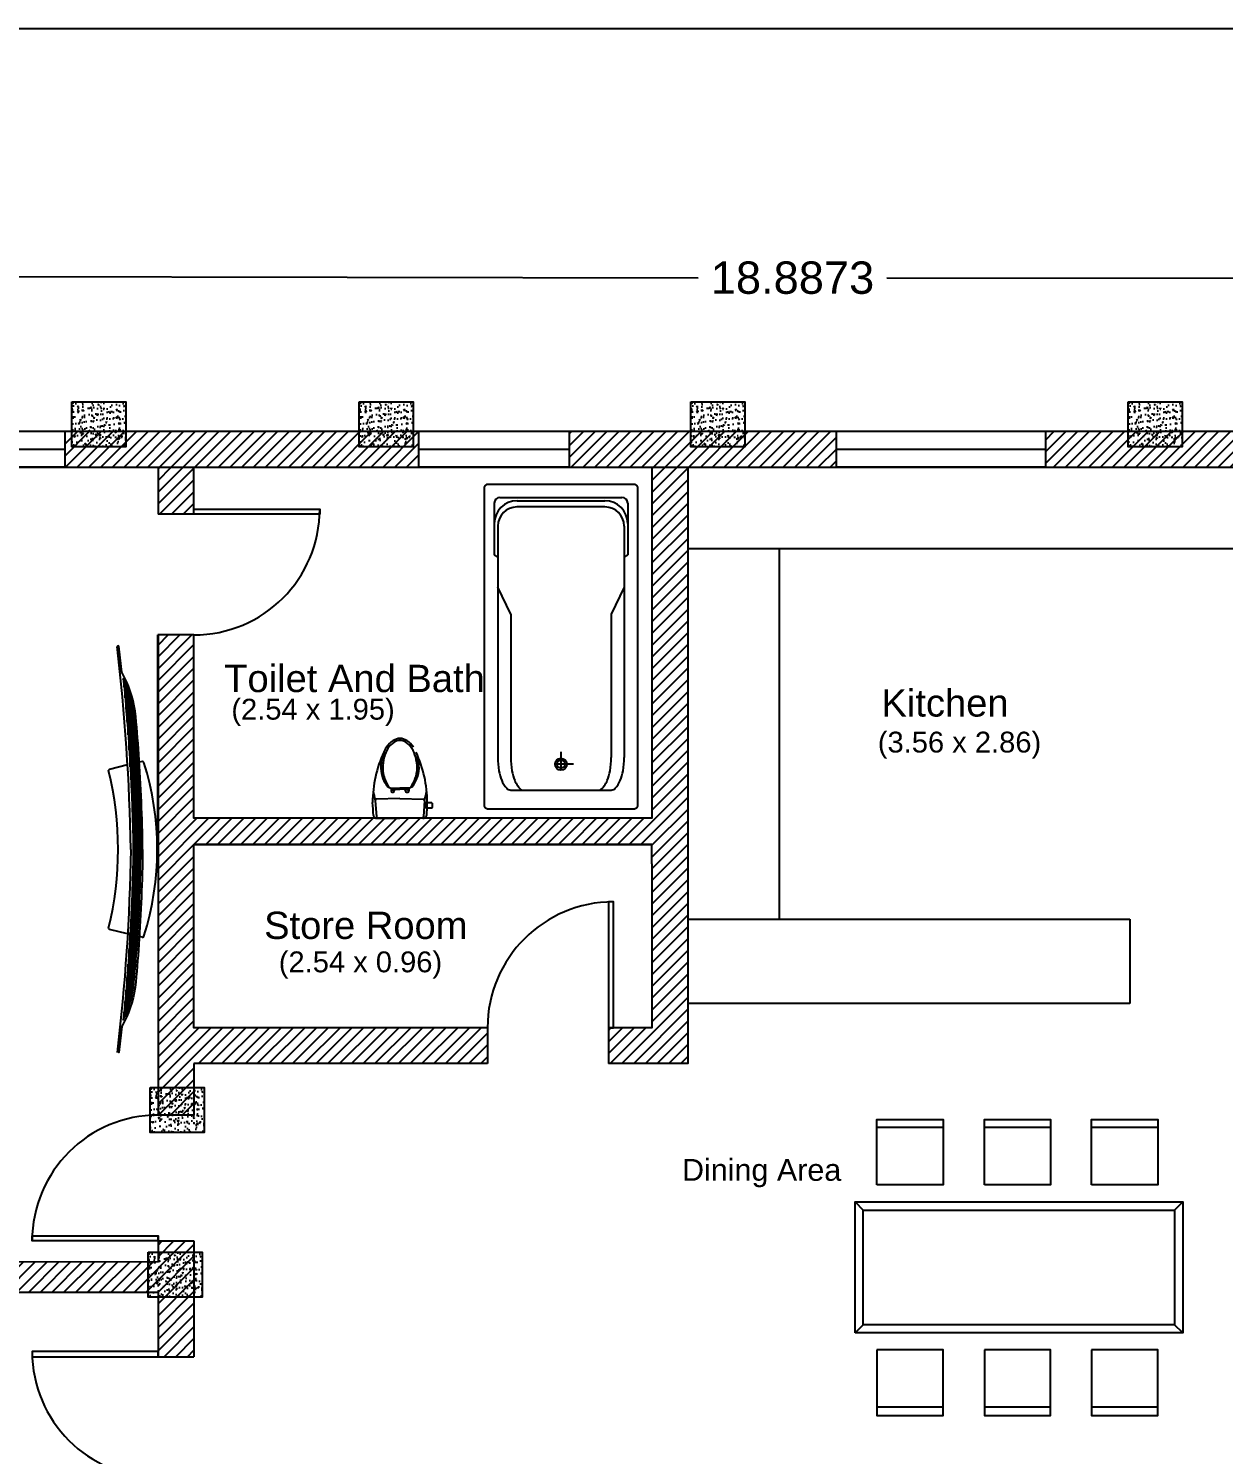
# Model space of a CAD drawing. Header units: inches. Extents: x 36.2 to 74.1, y 18.2 to 51.9.
# Drawn here: x 43.5 to 50.15, y 43.97 to 51.9 of the extents above; entities that cross this region are included whole.
import ezdxf

# ---------------------------------------------------------------- set-up
doc = ezdxf.new("R2010")
doc.units = ezdxf.units.IN
doc.header["$MEASUREMENT"] = 0
doc.linetypes.add('DASHDOT', pattern=[25.4, 12.7, -6.35, 0, -6.35])
doc.layers.add('Doors', color=12, linetype='Continuous')
doc.layers.add('Windows', color=170, linetype='Continuous')
doc.styles.get("Standard").update_dxf_attribs({"font": 'arial.ttf'})
doc.dimstyles.get("Standard").update_dxf_attribs({"dimtxt": 0.18, "dimasz": 0.18, "dimexe": 0.18, "dimexo": 0.0625, "dimgap": 0.09, "dimtad": 0, "dimtih": 1, "dimtoh": 1, "dimdec": 4, "dimzin": 0, "dimdsep": 46, "dimtxsty": 'Standard', "dimcen": 0.09, "dimadec": 0, "dimazin": 0, "dimtfac": 1, "dimtdec": 4, "dimtofl": 0, "dimtmove": 0, "dimatfit": 3, "dimfxl": 1, "dimtolj": 1, "dimtzin": 0, "dimarcsym": 0})
pattern_1 = [(45, (0, 0), (-0.03270368862987783, 0.03270368862987783), [])]

# ---------------------------------------------------------------- blocks, each defined once
blk = doc.blocks.new('3')
at = {"color": 0}
for p, q in [((-2183.297655795352, -2034.901494574491), (-2183.297655795352, -1396.901494574486)), ((-2153.297655795352, -1366.901494574485), (-1883.297655795341, -1366.901494574485)), ((-2033.297655795373, -1385.90149457449), (-823.297655795337, -1385.90149457449)), ((-1873.297655795352, -1385.90149457449), (-1883.297655795341, -1366.901494574485)), ((-1713.297655795326, -1385.90149457449), (-1573.297655795337, -1453.901494574474)), ((-2166.29765579533, -1944.901494574488), (-2166.29765579533, -1486.901494574489)), ((-2133.297655795341, -1485.901494574485), (-2133.297655795341, -1945.901494574493)), ((-1573.297655795337, -1453.901494574474), (-823.297655795337, -1453.901494574474)), ((-653.2976557953807, -1977.901494574475), (-653.2976557953807, -1453.901494574474)), ((-1573.297655795337, -1977.901494574475), (-1713.297655795326, -2045.901494574487)), ((-1573.297655795337, -1977.901494574475), (-823.297655795337, -1977.901494574475)), ((-2153.297655795352, -2064.901494574493), (-1883.297655795341, -2064.901494574493)), ((-2033.297655795373, -2045.901494574487), (-823.297655795337, -2045.901494574487)), ((-1883.297655795341, -2064.901494574493), (-1873.297655795352, -2045.901494574487))]:
    blk.add_line(p, q, dxfattribs=at)
at = {"color": 0, "linetype": 'DASHDOT'}
for p, q in [((-788.2976557953698, -1650.901494574477), (-788.2976557953698, -1780.901494574472)), ((-853.2976557953116, -1715.901494574475), (-723.2976557953152, -1715.901494574475))]:
    blk.add_line(p, q, dxfattribs=at)
at = {"color": 0}
blk.add_lwpolyline([(-2233.297655795337, -2115.90149457448, -0.414214), (-2253.297655795344, -2095.901494574498), (-2253.297655795344, -1335.901494574479, -0.414214), (-2233.297655795337, -1315.901494574498), (-573.297655795337, -1315.901494574498, -0.414214), (-553.2976557953552, -1335.901494574479), (-553.2976557953552, -2095.901494574498, -0.414214), (-573.297655795337, -2115.90149457448)], format="xyb", close=True, dxfattribs=at)
for radius in [31.294, 21.294]:
    blk.add_circle((-788.2976557953698, -1715.901494574475), radius, dxfattribs=at)
for centre, radius, start, end in [((-2153.297655795352, -1396.901494574486), 30, 90, 180), ((-2046.297655795352, -1486.901494574489), 120, 90, 180), ((-2033.297655795373, -1485.901494574485), 100, 90, 180), ((-823.297655795337, -1809.975494574481), 424.074, 80.59238799998853, 90), ((-793.9846557953351, -1633.055494574485), 244.743, 68.19859099996754, 80.59238799998853), ((-749.6246557953527, -1522.154494574501), 125.298, 46.00009900002132, 68.19859099996754), ((-823.297655795337, -1877.975494574493), 424.074, 80.59238799998853, 90), ((-793.9846557953351, -1701.055494574497), 244.743, 68.19859099996754, 80.59238799998853), ((-749.6246557953527, -1590.154494574484), 125.298, 53.42121099996623, 68.19859099996754), ((-695.8526557953737, -1529.597494574496), 45.184, 19.64474500002748, 62.45292900002738), ((-683.712655795327, -1453.901494574474), 30.415, 0, 46.00009900002132), ((-695.8526557953737, -1902.205494574481), 45.184, 297.5470709999726, 340.3552549999725), ((-2046.297655795352, -1944.901494574488), 120, 180, 270), ((-2033.297655795373, -1945.901494574493), 100, 180, 270), ((-823.297655795337, -1553.827494574485), 424.074, 270, 279.4076120000115), ((-793.9846557953351, -1730.746494574483), 244.743, 279.4076120000115, 291.8014090000325), ((-749.6246557953527, -1841.647494574495), 125.298, 291.8014090000325, 306.5787890000337), ((-749.6246557953527, -1909.647494574479), 125.298, 291.8014090000325, 313.9999009999787), ((-683.712655795327, -1977.901494574475), 30.415, 313.9999009999787, 0), ((-2153.297655795352, -2034.901494574491), 30, 180, 270), ((-823.297655795337, -1621.827494574497), 424.074, 270, 279.4076120000115), ((-793.9846557953351, -1798.746494574495), 244.743, 279.4076120000115, 291.8014090000325)]:
    blk.add_arc(centre, radius, start, end, dxfattribs=at)
blk = doc.blocks.new('6 Person Rec 01')
for p, q in [((-349.9999864688089, 1949.999967815049), (-399.9999864687798, 1999.999967815049)), ((399.9999864687816, 1999.999967815049), (349.9999864687816, 1949.999967815049)), ((-853.5210532834808, 1463.147295058399), (-853.5210532834808, 1867.837295058402)), ((853.1370532834517, 1463.147295058399), (853.1370532834517, 1867.837295058402)), ((-853.5210532834808, 806.423476366981), (-853.5210532834808, 1211.113476366983)), ((853.1370532834517, 806.423476366981), (853.1370532834517, 1211.113476366983)), ((-853.5210532834808, 151.6996576755337), (-853.5210532834808, 556.389657675536)), ((853.1370532834517, 151.6996576755337), (853.1370532834517, 556.389657675536)), ((-399.9999864688089, 0), (-349.9999864688089, 50)), ((399.9999864687816, 0), (349.9999864687816, 50))]:
    blk.add_line(p, q)
for points in [[(-399.9999864687798, 1999.999967815049), (399.9999864687816, 1999.999967815049), (399.9999864687816, 0), (-399.9999864687798, 0)], [(-349.9999864688089, 1949.999967815049), (349.9999864687816, 1949.999967815049), (349.9999864687816, 50), (-349.9999864688089, 50)], [(-503.2710532834517, 1867.837295058402), (-903.5210532834808, 1867.837295058402), (-903.5210532834808, 1463.147295058399), (-503.2710532834517, 1463.147295058399)], [(502.8870532834226, 1867.837295058402), (903.1370532834517, 1867.837295058402), (903.1370532834517, 1463.147295058399), (502.8870532834226, 1463.147295058399)], [(-503.2710532834517, 1211.113476366983), (-903.5210532834808, 1211.113476366983), (-903.5210532834808, 806.423476366981), (-503.2710532834517, 806.423476366981)], [(502.8870532834226, 1211.113476366983), (903.1370532834517, 1211.113476366983), (903.1370532834517, 806.423476366981), (502.8870532834226, 806.423476366981)], [(-503.2710532834517, 556.389657675536), (-903.5210532834808, 556.389657675536), (-903.5210532834808, 151.6996576755337), (-503.2710532834517, 151.6996576755337)], [(502.8870532834226, 556.389657675536), (903.1370532834517, 556.389657675536), (903.1370532834517, 151.6996576755337), (502.8870532834226, 151.6996576755337)]]:
    blk.add_lwpolyline(points, close=True)
blk = doc.blocks.new('*D13')
at = {"color": 0, "lineweight": -2, "transparency": 16777216}
for p, q in [((38.30384283849105, 49.756819219663), (38.30546420015773, 50.7107739845716)), ((57.19113671469625, 49.72471797607718), (57.19275807636293, 50.67867274098577)), ((38.48515800881435, 50.53046831319524), (47.22372335151167, 50.51561606297373)), ((57.01245240498658, 50.49897893232914), (48.27388706228929, 50.51383118255065))]:
    blk.add_line(p, q, dxfattribs=at)
at = {"color": 0, "transparency": 16777216}
for points in [[(38.48520899737433, 50.56046826986466), (38.48510702025438, 50.50046835652583), (38.30515826879787, 50.5307742445551)], [(57.01250339354655, 50.52897888899856), (57.0124014164266, 50.46897897565973), (57.19245214500307, 50.49867300096928)]]:
    blk.add_solid(points, dxfattribs=at)
at = {"layer": 'Defpoints', "color": 0, "transparency": 16777216}
for p in [(57.19245214500307, 50.49867300096928), (38.30373661232443, 49.69431930993505), (57.19103048852963, 49.66221806634923)]:
    blk.add_point(p, dxfattribs=at)
at = {"color": 0, "transparency": 16777216, "insert": (47.74880520690047, 50.51472362276219), "char_height": 0.18, "attachment_point": 5}
blk.add_mtext('\\A1;18.8873', dxfattribs=at)

msp = doc.modelspace()

# ---------------------------------------------------------------- hatches: boundary and pattern name
at = {"transparency": 33554687}
h = msp.add_hatch(dxfattribs=at)
h.set_pattern_fill('AR-CONC', color=0, scale=0.01)
h.set_pattern_definition([(49.99999999999999, (5.764456401245411, -0.08638885836200672), (0.07172601826007535, -0.006275213498259511), [0.0075, -0.0825]), (355, (5.764456401245411, -0.08638885836200672), (-0.0138751333613, 0.07521921337000119), [0.006, -0.066]), (100.45144446, (5.770433569345414, -0.08691179276200955), (0.0578508846727112, 0.06894399909686294), [0.006374019199999991, -0.07011421119999986]), (46.18420000000001, (5.764456401245411, -0.06638885836200359), (0.1067241330671572, -0.01655192807930765), [0.01125, -0.12375]), (96.63563549, (5.773350075745412, -0.06776818906200788), (0.09346619456742283, 0.09741186007745505), [0.0095610342, -0.105171376]), (351.1841639899999, (5.764456401245411, -0.06638885836200359), (0.09346619450547732, 0.09741186002699902), [0.009000000000000001, -0.0990000001]), (21, (5.774456401245409, -0.07138885836200615), (0.05969070521184617, -0.04026188906653388), [0.0075, -0.0825]), (326.0000000000001, (5.774456401245409, -0.07138885836200615), (0.02433153319215817, 0.0725150045046853), [0.006, -0.066]), (71.45144474, (5.779430626645414, -0.07474401576200762), (0.08402223767299712, 0.03225311528063538), [0.006374019000000001, -0.0701142112]), (37.50000000000001, (5.764456401245411, -0.08638885836200672), (0.001215985531729067, 0.03328938538313115), [0, -0.0652, 0, -0.067, 0, -0.06625]), (7.499999999999999, (5.764456401245411, -0.08638885836200672), (0.02630695374421486, 0.03944117118823603), [0, -0.0382, 0, -0.0637, 0, -0.02525]), (327.5, (5.74215640124541, -0.08638885836200672), (0.0533822436172409, -0.002255487173437976), [0, -0.025, 0, -0.078, 0, -0.1035]), (317.5, (5.732156401245412, -0.08638885836200672), (0.05831861693423862, 0.01001049823323177), [0, -0.0325, 0, -0.0518, 0, -0.0735])])
h.paths.add_polyline_path([(43.74154345260395, 49.82582920798722), (43.74154345260395, 49.57582920798722), (44.04154345260395, 49.57582920798722), (44.04154345260395, 49.82582920798722)])
h = msp.add_hatch(dxfattribs=at)
h.set_pattern_fill('AR-CONC', color=0, scale=0.01)
h.set_pattern_definition([(49.99999999999999, (7.36317047454024, -0.08638885836200672), (0.07172601826007535, -0.006275213498259511), [0.0075, -0.0825]), (355, (7.36317047454024, -0.08638885836200672), (-0.0138751333613, 0.07521921337000119), [0.006, -0.066]), (100.45144446, (7.369147642640243, -0.08691179276200955), (0.0578508846727112, 0.06894399909686294), [0.00637401919999999, -0.07011421119999983]), (46.18420000000001, (7.36317047454024, -0.06638885836200359), (0.1067241330671572, -0.01655192807930765), [0.01125, -0.12375]), (96.63563549, (7.372064149040241, -0.06776818906200788), (0.09346619456742283, 0.09741186007745505), [0.0095610342, -0.105171376]), (351.1841639899999, (7.36317047454024, -0.06638885836200359), (0.09346619450547732, 0.09741186002699902), [0.009000000000000001, -0.0990000001]), (21, (7.373170474540238, -0.07138885836200615), (0.05969070521184617, -0.04026188906653388), [0.0075, -0.0825]), (326.0000000000001, (7.373170474540238, -0.07138885836200615), (0.02433153319215817, 0.0725150045046853), [0.006, -0.066]), (71.45144474, (7.378144699940243, -0.07474401576200762), (0.08402223767299712, 0.03225311528063538), [0.006374019000000001, -0.0701142112]), (37.50000000000001, (7.36317047454024, -0.08638885836200672), (0.001215985531729067, 0.03328938538313115), [0, -0.0652, 0, -0.067, 0, -0.06625]), (7.499999999999999, (7.36317047454024, -0.08638885836200672), (0.02630695374421486, 0.03944117118823603), [0, -0.0382, 0, -0.0637, 0, -0.02525]), (327.5, (7.340870474540239, -0.08638885836200672), (0.0533822436172409, -0.002255487173437976), [0, -0.025, 0, -0.078, 0, -0.1035]), (317.5, (7.330870474540241, -0.08638885836200672), (0.05831861693423862, 0.01001049823323177), [0, -0.0325, 0, -0.0518, 0, -0.0735])])
h.paths.add_polyline_path([(45.34025752589878, 49.82582920798722), (45.34025752589878, 49.57582920798722), (45.64025752589878, 49.57582920798722), (45.64025752589878, 49.82582920798722)])
h = msp.add_hatch(dxfattribs=at)
h.set_pattern_fill('AR-CONC', color=0, scale=0.01)
h.set_pattern_definition([(49.99999999999999, (9.206899401660777, -0.08638885836200672), (0.07172601826007535, -0.006275213498259511), [0.0075, -0.0825]), (355, (9.206899401660777, -0.08638885836200672), (-0.0138751333613, 0.07521921337000119), [0.006, -0.066]), (100.45144446, (9.21287656976078, -0.08691179276200955), (0.0578508846727112, 0.06894399909686294), [0.00637401919999999, -0.07011421119999983]), (46.18420000000001, (9.206899401660777, -0.06638885836200359), (0.1067241330671572, -0.01655192807930765), [0.01125, -0.12375]), (96.63563549, (9.215793076160779, -0.06776818906200788), (0.09346619456742283, 0.09741186007745505), [0.0095610342, -0.105171376]), (351.1841639899999, (9.206899401660777, -0.06638885836200359), (0.09346619450547732, 0.09741186002699902), [0.009000000000000001, -0.0990000001]), (21, (9.216899401660775, -0.07138885836200615), (0.05969070521184617, -0.04026188906653388), [0.0075, -0.0825]), (326.0000000000001, (9.216899401660775, -0.07138885836200615), (0.02433153319215817, 0.0725150045046853), [0.006, -0.066]), (71.45144474, (9.22187362706078, -0.07474401576200762), (0.08402223767299712, 0.03225311528063538), [0.006374019000000001, -0.0701142112]), (37.50000000000001, (9.206899401660777, -0.08638885836200672), (0.001215985531729067, 0.03328938538313115), [0, -0.0652, 0, -0.067, 0, -0.06625]), (7.499999999999999, (9.206899401660777, -0.08638885836200672), (0.02630695374421486, 0.03944117118823603), [0, -0.0382, 0, -0.0637, 0, -0.02525]), (327.5, (9.184599401660776, -0.08638885836200672), (0.0533822436172409, -0.002255487173437976), [0, -0.025, 0, -0.078, 0, -0.1035]), (317.5, (9.174599401660778, -0.08638885836200672), (0.05831861693423862, 0.01001049823323177), [0, -0.0325, 0, -0.0518, 0, -0.0735])])
h.paths.add_polyline_path([(47.18398645301932, 49.82582920798722), (47.18398645301932, 49.57582920798722), (47.48398645301931, 49.57582920798722), (47.48398645301931, 49.82582920798722)])
h = msp.add_hatch(dxfattribs=at)
h.set_pattern_fill('AR-CONC', color=0, scale=0.01)
h.set_pattern_definition([(49.99999999999999, (11.63850748568177, -0.08638885836200672), (0.07172601826007535, -0.006275213498259511), [0.0075, -0.0825]), (355, (11.63850748568177, -0.08638885836200672), (-0.0138751333613, 0.07521921337000119), [0.006, -0.066]), (100.45144446, (11.64448465378177, -0.08691179276200955), (0.0578508846727112, 0.06894399909686294), [0.006374019199999989, -0.07011421119999982]), (46.18420000000001, (11.63850748568177, -0.06638885836200359), (0.1067241330671572, -0.01655192807930765), [0.01125, -0.12375]), (96.63563549, (11.64740116018177, -0.06776818906200788), (0.09346619456742283, 0.09741186007745505), [0.0095610342, -0.105171376]), (351.1841639899999, (11.63850748568177, -0.06638885836200359), (0.09346619450547732, 0.09741186002699902), [0.009000000000000001, -0.0990000001]), (21, (11.64850748568177, -0.07138885836200615), (0.05969070521184617, -0.04026188906653388), [0.0075, -0.0825]), (326.0000000000001, (11.64850748568177, -0.07138885836200615), (0.02433153319215817, 0.0725150045046853), [0.006, -0.066]), (71.45144474, (11.65348171108177, -0.07474401576200762), (0.08402223767299712, 0.03225311528063538), [0.006374019000000001, -0.0701142112]), (37.50000000000001, (11.63850748568177, -0.08638885836200672), (0.001215985531729067, 0.03328938538313115), [0, -0.0652, 0, -0.067, 0, -0.06625]), (7.499999999999999, (11.63850748568177, -0.08638885836200672), (0.02630695374421486, 0.03944117118823603), [0, -0.0382, 0, -0.0637, 0, -0.02525]), (327.5, (11.61620748568177, -0.08638885836200672), (0.0533822436172409, -0.002255487173437976), [0, -0.025, 0, -0.078, 0, -0.1035]), (317.5, (11.60620748568177, -0.08638885836200672), (0.05831861693423862, 0.01001049823323177), [0, -0.0325, 0, -0.0518, 0, -0.0735])])
h.paths.add_polyline_path([(49.61559453704031, 49.82582920798722), (49.61559453704031, 49.57582920798722), (49.91559453704031, 49.57582920798722), (49.91559453704031, 49.82582920798722)])
at = {"true_color": 0xafd9aa}
h = msp.add_hatch(dxfattribs=at)
h.set_pattern_fill('ANSI31', color=9, scale=0.37)
h.set_pattern_definition(pattern_1)
h.paths.add_polyline_path([(57.19103048852962, 49.66221806634923), (52.85098827497073, 49.66221806634923), (52.85098827497073, 49.46221806634918), (53.65829816990311, 49.46221806634918), (56.94575392950026, 49.46221806634918), (56.94575392950026, 44.22258631780738), (56.94575392950026, 43.62944386930354), (57.19103048852962, 43.62944386930354)], flags=17)
h.paths.add_polyline_path([(57.19103048852962, 38.08933364180939), (56.94575392950026, 38.08933364180939), (56.94575392950026, 37.79666967225791), (40.78812192753537, 37.79666967225791), (40.78812192753537, 41.31888763523403), (42.50459563246363, 41.31888763523403), (42.50459563246363, 41.51581615379206), (40.78812192753537, 41.51581615379206), (40.78812192753537, 42.89082965322888), (40.78812192780253, 43.64456270647098), (40.78812192753537, 43.87412290951333), (40.58812192753533, 43.87412290951333), (40.58812192753533, 42.68069730867904), (40.58812192753533, 37.79666967225791), (38.47708705135858, 37.79666967225791), (38.47708705135858, 49.46221806634918), (40.58812192753533, 49.46221806634918), (42.51207808031874, 49.46221806634918), (42.51207808031874, 49.66221806634923), (38.27708705135854, 49.66221806634923), (38.27708705135854, 37.5676050139827), (40.78812192753537, 37.5676050139827), (57.19103048852962, 37.5676050139827)])
h.paths.add_polyline_path([(44.42106933739194, 45.15959830586386), (44.2210693373919, 45.15959830586386), (44.2210693373919, 45.04269204946075), (40.78812192753537, 45.04382891205483), (40.78812192753537, 45.19080102632273), (40.58812192753533, 45.19080102632273), (40.58812192753533, 44.57412290951333), (40.78812192753537, 44.57412290951333), (40.78812192753537, 44.87361965644942), (44.2210693373919, 44.87361965644942), (44.2210693373919, 44.51644282745696), (44.42106933739195, 44.51644282745696)], flags=17)
h.paths.add_polyline_path([(40.78812192753537, 49.26221806634913), (40.78812192753537, 49.46221806634918), (40.58812192753533, 49.46221806634918), (40.58812192753533, 45.89080102632273), (40.78812192753537, 45.89080102632273)], flags=17)
h.paths.add_polyline_path([(46.05316468265652, 46.34532779184434), (44.42106933739194, 46.34532779184434), (44.42010352305249, 47.36394348921141), (46.9671654640855, 47.36394348921141), (46.9671654640855, 47.25644326718401), (46.9671654640855, 46.34532779184434), (46.72488356487848, 46.34532779184434), (46.72488356487848, 46.14628781380969), (47.16716546408554, 46.14628781380969), (47.16716546408554, 47.45644326718406), (47.16716546408554, 49.46221806634918), (46.9671654640855, 49.46221806634918), (46.9671654640855, 47.51029637473192), (44.42010352305249, 47.51029637473192), (44.42010352305249, 48.52928637348391), (44.2210693373919, 48.52928637348391), (44.2210693373919, 46.14628781380969), (44.2210693373919, 45.85959830587547), (44.42042712027075, 45.85959829023947), (44.42010352305249, 46.14628781380969), (46.05316468265652, 46.14628781380969)], flags=17)
h.paths.add_polyline_path([(52.03947005248098, 49.66221806634923), (49.15495135300178, 49.66221806634923), (49.15495135300178, 49.46221806634918), (50.73065480057994, 49.46221806634918), (50.73065480057994, 46.60077327740549), (50.67109466947635, 46.60077327740549), (50.67109466947635, 46.75087930088119), (50.93632792979406, 46.75087930088119), (50.93632792979406, 49.46221806634918), (52.03947005248098, 49.46221806634918)], flags=17)
h.paths.add_polyline_path([(47.99324783542183, 49.66221806634923), (46.50710326885083, 49.66221806634923), (46.50710326885083, 49.46221806634918), (47.5319039625748, 49.46221806634918), (47.99324783542183, 49.46221806634918)], flags=17)
h.paths.add_polyline_path([(45.67164455264007, 49.66221806634923), (44.78484202154175, 49.66221806634923), (43.70270385513702, 49.66221806634923), (43.70270385513702, 49.46221806634918), (44.7858078358812, 49.46221806634918), (45.67164455264007, 49.46221806634918)], flags=17)
h.paths.add_polyline_path([(53.65829816990311, 48.20815147173803), (53.4582981699031, 48.20815147173803), (53.45829816990314, 46.75087930088119), (51.71894513315991, 46.75087930088119), (51.71894513315991, 46.60077327740549), (53.45829816990314, 46.60077327740549), (53.45829816990315, 46.21807010964807), (53.65829816990311, 46.21807010964807)], flags=17)
h.paths.add_polyline_path([(53.65829816990311, 44.27062006720342), (53.65829816990311, 44.62758053439387), (53.45829816990319, 44.62758053439387), (53.45829816990322, 43.74171787508095), (53.65829816990311, 43.74171787508095)], flags=16)
h.paths.add_polyline_path([(53.6582981699031, 42.39828011063702), (53.45829816990324, 42.39828011063702), (53.45829816990324, 42.36999899285898), (53.45829816990329, 41.51581615379195), (49.91368457504029, 41.51581615379195), (49.91368457504029, 43.28164258412477), (49.91368457504029, 43.48164258412481), (47.90064938063469, 43.48164258412481), (47.90064938063469, 43.28164258412477), (49.71368457504025, 43.28164258412477), (49.71368457504025, 43.113369785382), (49.72917110749929, 43.113369785382), (49.72917110749929, 41.66796009052664), (49.71368457504025, 41.66796009052664), (49.71368457504025, 41.51581615379195), (49.17272550235704, 41.51581615379195), (49.17272550235704, 41.31888763523403), (53.65829816990311, 41.31888763523403)], flags=17)
h.paths.add_polyline_path([(48.28471528214369, 41.51581615379195), (47.02533339938475, 41.51581615379195), (47.02533339938475, 41.97541082830685), (47.02533339938475, 43.28164258412477), (47.22893049841272, 43.28164258412477), (47.22893049841272, 43.48164258412481), (46.31946937748087, 43.48164258412481), (46.31946937748087, 43.28164258412488), (46.784944991418, 43.28164258412488), (46.78494499141755, 41.51581615379206), (46.49528448764977, 41.51581615379206), (46.41541967112046, 41.51581615379206), (46.41541967112046, 41.31888763523403), (48.28471528214369, 41.31888763523403)], flags=17)
edge = h.paths.add_edge_path(flags=17)
edge.add_line((45.77705140774715, 41.51581615379206), (44.42106933739171, 41.51581615379206))
edge.add_line((44.42106933739171, 41.51581615379206), (44.42106933739196, 42.48648409710674))
edge.add_arc((44.43430809197882, 42.49665964867577), 0.01669749899670576, 189.8162380724889, 217.5465457849736, ccw=False)
edge.add_line((44.41785505070904, 42.49381291269924), (44.41785505070904, 42.62703212785364))
edge.add_line((44.41785505070904, 42.62703212785364), (44.41785505070904, 42.75770457570115))
edge.add_line((44.41785505070904, 42.75770457570115), (44.42106933739203, 42.75790530237202))
edge.add_line((44.42106933739203, 42.75790530237202), (44.42106933739217, 43.28164258412488))
edge.add_line((44.42106933739217, 43.28164258412488), (45.6477504952589, 43.28164258412488))
edge.add_line((45.6477504952589, 43.28164258412488), (45.6477504952589, 43.48164258412481))
edge.add_line((45.6477504952589, 43.48164258412481), (44.42106933739194, 43.48164258412481))
edge.add_line((44.42106933739194, 43.48164258412481), (44.42106933739195, 43.84472394523499))
edge.add_line((44.42106933739195, 43.84472394523499), (44.2210693373919, 43.84472394523499))
edge.add_line((44.2210693373919, 43.84472394523499), (44.2210693373919, 43.77399299500331))
edge.add_line((44.2210693373919, 43.77399299500331), (44.22106933739167, 41.51581615379206))
edge.add_line((44.22106933739167, 41.51581615379206), (43.624360987592, 41.51581615379206))
edge.add_line((43.624360987592, 41.51581615379206), (43.624360987592, 41.31888763523403))
edge.add_line((43.624360987592, 41.31888763523403), (45.77705140774715, 41.31888763523403))
edge.add_line((45.77705140774715, 41.31888763523403), (45.77705140774715, 41.51581615379206))
h = msp.add_hatch(dxfattribs=at)
h.set_pattern_fill('ANSI31', color=9, scale=0.37)
h.set_pattern_definition(pattern_1)
h.paths.add_polyline_path([(44.42010352305249, 49.22928637348392), (44.42010352305249, 49.46221806634918), (44.2210693373919, 49.46221806634918), (44.2210693373919, 49.20100525570588), (44.42010352305249, 49.20100525570588)])
h = msp.add_hatch()
h.set_pattern_fill('GRATE', color=256, scale=0.007263447901280233, angle=-90.00000000000001)
h.set_pattern_definition([(270, (43.10424187688953, 58.46259217795628), (0.005765361771641183, -1.059079775935033e-18), []), (360, (43.10424187688953, 58.46259217795628), (5.648425471653513e-18, 0.02306144708656474), [])])
edge = h.paths.add_edge_path()
edge.add_arc((33.41068061949471, 47.48591299200446), 10.67392019054975, -5.8949309602617745, -0.7988256644226226, ccw=False)
edge.add_arc((43.46029994400265, 46.66420403721132), 0.6307447374420124, -25.80315954805747, -8.640902738745924)
edge.add_arc((37.56634742112304, 47.25624038762862), 6.55362456619854, -6.015470829849014, -3.919318011194914)
edge.add_arc((35.00717336181575, 47.43157426073437), 9.118797822119003, -3.919318011194177, -0.5936135586690736)
edge.add_arc((35.00717336181492, 47.24262682924808), 9.11879782211983, 0.5936135586695444, 3.919318011194037)
edge.add_arc((37.56634742112299, 47.41796070235385), 6.553624566198587, 3.919318011194877, 6.015470829845031)
edge.add_arc((43.46029994400234, 48.0099970527711), 0.6307447374423053, 8.6409027387053, 25.828831424895)
edge.add_arc((33.28387510645426, 47.17977494437456), 10.80083404301477, 0.8346032975563844, 5.8721753336404845, ccw=False)
at = {"transparency": 33554687}
h = msp.add_hatch(dxfattribs=at)
h.set_pattern_fill('AR-CONC', color=0, scale=0.01)
h.set_pattern_definition([(49.99999999999999, (6.19969689993188, -3.899541991164654), (0.07172601826007535, -0.006275213498259511), [0.0075, -0.0825]), (355, (6.19969689993188, -3.899541991164654), (-0.0138751333613, 0.07521921337000119), [0.006, -0.066]), (100.45144446, (6.205674068031882, -3.900064925564656), (0.0578508846727112, 0.06894399909686294), [0.00637401919999999, -0.07011421119999983]), (46.18420000000001, (6.19969689993188, -3.87954199116465), (0.1067241330671572, -0.01655192807930765), [0.01125, -0.12375]), (96.63563549, (6.208590574431881, -3.880921321864655), (0.09346619456742283, 0.09741186007745505), [0.0095610342, -0.105171376]), (351.1841639899999, (6.19969689993188, -3.87954199116465), (0.09346619450547732, 0.09741186002699902), [0.009000000000000001, -0.0990000001]), (21, (6.209696899931878, -3.884541991164653), (0.05969070521184617, -0.04026188906653388), [0.0075, -0.0825]), (326.0000000000001, (6.209696899931878, -3.884541991164653), (0.02433153319215817, 0.0725150045046853), [0.006, -0.066]), (71.45144474, (6.214671125331883, -3.887897148564655), (0.08402223767299712, 0.03225311528063538), [0.006374019000000001, -0.0701142112]), (37.50000000000001, (6.19969689993188, -3.899541991164654), (0.001215985531729067, 0.03328938538313115), [0, -0.0652, 0, -0.067, 0, -0.06625]), (7.499999999999999, (6.19969689993188, -3.899541991164654), (0.02630695374421486, 0.03944117118823603), [0, -0.0382, 0, -0.0637, 0, -0.02525]), (327.5, (6.177396899931878, -3.899541991164654), (0.0533822436172409, -0.002255487173437976), [0, -0.025, 0, -0.078, 0, -0.1035]), (317.5, (6.16739689993188, -3.899541991164654), (0.05831861693423862, 0.01001049823323177), [0, -0.0325, 0, -0.0518, 0, -0.0735])])
h.paths.add_polyline_path([(44.17678395129042, 46.01267607518457), (44.17678395129042, 45.76267607518457), (44.47678395129041, 45.76267607518457), (44.47678395129041, 46.01267607518457)])
h = msp.add_hatch(dxfattribs=at)
h.set_pattern_fill('AR-CONC', color=0, scale=0.01)
h.set_pattern_definition([(49.99999999999999, (6.189337489095053, -4.815564275904137), (0.07172601826007535, -0.006275213498259511), [0.0075, -0.0825]), (355, (6.189337489095053, -4.815564275904137), (-0.0138751333613, 0.07521921337000119), [0.006, -0.066]), (100.45144446, (6.195314657195055, -4.81608721030414), (0.0578508846727112, 0.06894399909686294), [0.00637401919999999, -0.07011421119999983]), (46.18420000000001, (6.189337489095053, -4.795564275904134), (0.1067241330671572, -0.01655192807930765), [0.01125, -0.12375]), (96.63563549, (6.198231163595054, -4.796943606604138), (0.09346619456742283, 0.09741186007745505), [0.0095610342, -0.105171376]), (351.1841639899999, (6.189337489095053, -4.795564275904134), (0.09346619450547732, 0.09741186002699902), [0.009000000000000001, -0.0990000001]), (21, (6.199337489095051, -4.800564275904136), (0.05969070521184617, -0.04026188906653388), [0.0075, -0.0825]), (326.0000000000001, (6.199337489095051, -4.800564275904136), (0.02433153319215817, 0.0725150045046853), [0.006, -0.066]), (71.45144474, (6.204311714495056, -4.803919433304138), (0.08402223767299712, 0.03225311528063538), [0.006374019000000001, -0.0701142112]), (37.50000000000001, (6.189337489095053, -4.815564275904137), (0.001215985531729067, 0.03328938538313115), [0, -0.0652, 0, -0.067, 0, -0.06625]), (7.499999999999999, (6.189337489095053, -4.815564275904137), (0.02630695374421486, 0.03944117118823603), [0, -0.0382, 0, -0.0637, 0, -0.02525]), (327.5, (6.167037489095051, -4.815564275904137), (0.0533822436172409, -0.002255487173437976), [0, -0.025, 0, -0.078, 0, -0.1035]), (317.5, (6.157037489095053, -4.815564275904137), (0.05831861693423862, 0.01001049823323177), [0, -0.0325, 0, -0.0518, 0, -0.0735])])
h.paths.add_polyline_path([(44.16642454045359, 45.09665379044509), (44.16642454045359, 44.84665379044509), (44.46642454045359, 44.84665379044509), (44.46642454045359, 45.09665379044509)])

# ---------------------------------------------------------------- linework, layer by layer
for p, q in [((47.16716546408554, 49.46221806634918), (47.16716546408554, 49.26221806634913)), ((44.42010352305249, 49.20100525570588), (44.2210693373919, 49.20100525570588)), ((47.16716546408554, 49.00910340500292), (50.32780627765799, 49.00910340500292)), ((47.67489203442791, 49.00910340500292), (47.67489203442791, 46.94976670384779)), ((44.42010352305249, 48.52928637348391), (44.22010352305244, 48.52928637348391)), ((44.13209539114682, 47.82541816978525), (44.11755820306621, 47.82194088091644)), ((44.05197398979399, 47.80625316651684), (43.95055085274954, 47.78199279762502)), ((46.9671654640855, 47.25644326718401), (46.9671654640855, 47.36394348921141)), ((47.16716546408554, 46.94976670384779), (49.62492730189581, 46.94976670384779)), ((49.62492730189581, 46.94976670384779), (49.62492730189581, 46.47958424029525)), ((44.05214388245782, 46.86790728521663), (43.95055085274954, 46.89220829235745)), ((44.13209539114682, 46.84878292019722), (44.11755820306621, 46.85226020906603)), ((49.62492730189581, 46.47958424029525), (47.16716546408531, 46.47958424029525)), ((46.05316468265652, 46.34532779184434), (46.05316468265652, 46.14628781380969)), ((46.72488356487848, 46.34532779184434), (46.72488356487848, 46.14628781380969)), ((44.2210693373919, 46.14628781380969), (44.2210693373919, 45.85959829023947)), ((44.42010352305249, 46.14628781380969), (44.42042712027075, 45.85959829023947)), ((44.42042712027075, 45.85959829023947), (44.22121723650832, 45.85959830586386)), ((44.2210693373919, 45.1878794236419), (44.2210693373919, 45.04269204946075)), ((44.22121723650832, 45.15959830586386), (44.42106933739194, 45.15959830586386)), ((44.42106933739194, 45.15959830586387), (44.42106933739195, 44.51644282745696)), ((44.2210693373919, 45.04269204946075), (40.78812192753537, 45.04382891205483)), ((44.2210693373919, 44.87361965644942), (44.2210693373919, 44.51644282745696)), ((44.2210693373919, 44.51644282745696), (44.42106933739194, 44.51644282745696))]:
    msp.add_line(p, q)
at = {"color": 7, "true_color": 0xffffff}
for p, q in [((45.50001876666479, 47.68343351513663), (45.50615447055132, 47.68343351513663)), ((45.51739453702915, 47.67722788286406), (45.51739453702915, 47.65985211250087)), ((45.51739453702915, 47.67722788286406), (45.56610875036768, 47.67722788286406)), ((45.52360016930172, 47.67722788286406), (45.52360016930172, 47.67102225059149)), ((45.52670298543686, 47.66791943445521), (45.53725256030022, 47.66791943445521)), ((45.53477030739235, 47.65985211250087), (45.53477030739235, 47.66791943445521)), ((45.54035537643766, 47.67102225059149), (45.54035537643766, 47.67722788286406)), ((45.54035537643766, 47.67164281381875), (45.56610875036768, 47.67164281381875)), ((45.61482296370735, 47.67722788286406), (45.56610875036768, 47.67722788286406)), ((45.59186212429884, 47.67164281381875), (45.56610875036768, 47.67164281381875)), ((45.59186212429884, 47.67102225059149), (45.59186212429884, 47.67722788286406)), ((45.60551451529849, 47.66791943445521), (45.59496494043628, 47.66791943445521)), ((45.59744719334415, 47.65985211250087), (45.59744719334415, 47.66791943445521)), ((45.60861733143478, 47.67722788286406), (45.60861733143478, 47.67102225059149)), ((45.61482296370735, 47.67722788286406), (45.61482296370735, 47.65985211250087)), ((45.63219873407055, 47.68343351513663), (45.62606303018403, 47.68343351513663)), ((45.42927455875866, 47.6089659278658), (45.43497347322486, 47.51770777668443)), ((45.56610875036768, 47.6196484353835), (45.43478776142769, 47.61630207978826)), ((45.56610875036768, 47.6196484353835), (45.69742973930766, 47.61630207978826)), ((45.70294294197785, 47.6089659278658), (45.6972440275128, 47.51770777668443)), ((45.71038970070494, 47.59779578977979), (45.71474247788893, 47.59474884574324)), ((45.71038970070494, 47.56614706518968), (45.71038970070494, 47.59779578977979)), ((45.71038970070494, 47.59779578977979), (45.71826798817686, 47.59779578977979)), ((45.71659533297866, 47.59119014931908), (45.71659533297866, 47.57319937775132)), ((45.71826798817686, 47.59779578977979), (45.74079729884168, 47.59779578977979)), ((45.74514124143248, 47.59345184718437), (45.74514124143248, 47.57049100777586)), ((45.43858300716635, 47.51029637473192), (45.56610875036768, 47.51029637473192)), ((45.69363449356899, 47.51029637473192), (45.56610875036768, 47.51029637473192)), ((45.71496502981083, 47.56980732846884), (45.71038970070494, 47.56614706518968)), ((45.71591043753531, 47.56614706518968), (45.71038970070494, 47.56614706518968)), ((45.74079729884168, 47.56614706518968), (45.71591043753531, 47.56614706518968))]:
    msp.add_line(p, q, dxfattribs=at)
for points in [[(36.19055268051125, 51.90118125990648), (74.11550327209079, 51.90118125990648), (74.11550327209079, 18.22985257337496), (36.19055268051125, 18.22985257337496)], [(43.74154345260395, 49.82582920798722), (44.04154345260395, 49.82582920798722), (44.04154345260395, 49.57582920798722), (43.74154345260395, 49.57582920798722)], [(45.34025752589878, 49.82582920798722), (45.64025752589878, 49.82582920798722), (45.64025752589878, 49.57582920798722), (45.34025752589878, 49.57582920798722)], [(47.18398645301932, 49.82582920798722), (47.48398645301931, 49.82582920798722), (47.48398645301931, 49.57582920798722), (47.18398645301932, 49.57582920798722)], [(49.61559453704031, 49.82582920798722), (49.91559453704031, 49.82582920798722), (49.91559453704031, 49.57582920798722), (49.61559453704031, 49.57582920798722)], [(44.17678395129042, 46.01267607518457), (44.47678395129041, 46.01267607518457), (44.47678395129041, 45.76267607518457), (44.17678395129042, 45.76267607518457)], [(44.16642454045359, 45.09665379044509), (44.46642454045359, 45.09665379044509), (44.46642454045359, 44.84665379044509), (44.16642454045359, 44.84665379044509)]]:
    msp.add_lwpolyline(points, close=True)
for points in [[(57.19103048852962, 38.08933364180939), (57.19103048852962, 37.5676050139827), (38.27708705135854, 37.5676050139827), (38.27708705135854, 49.66221806634923), (57.19103048852962, 49.66221806634923), (57.19103048852962, 43.62944386930354)], [(44.78484202154175, 49.66221806634923), (47.73190396257485, 49.66221806634923)], [(40.58812192753533, 37.79666967225791), (38.47708705135858, 37.79666967225791), (38.47708705135858, 49.46221806634918), (44.7858078358812, 49.46221806634918)], [(40.02338342904602, 49.46221806634918), (44.2210693373919, 49.46221806634918), (44.2210693373919, 49.20100525570588)], [(44.42010352305249, 49.20100525570588), (44.42010352305249, 49.46221806634918), (46.9671654640855, 49.46221806634918), (46.9671654640855, 47.51029637473192), (44.42010352305249, 47.51029637473192), (44.42010352305249, 48.52928637348391)], [(44.98484202154179, 49.46221806634918), (47.5319039625748, 49.46221806634918)], [(47.16716546408554, 49.46221806634918), (47.16716546408554, 47.45644326718406)], [(47.5319039625748, 49.46221806634918), (50.32780627765798, 49.46221806634918)], [(44.2210693373919, 47.45644326718406), (44.22010352305244, 47.45644326718406), (44.22010352305244, 48.52928637348391)], [(44.2210693373919, 48.52928637348391), (44.2210693373919, 46.14628781380969)], [(47.16716546408554, 47.45644326718406), (47.16716546408554, 46.14628781380969), (46.72488356487848, 46.14628781380969)], [(46.9671654640855, 47.36394348921141), (44.42010352305249, 47.36394348921141)], [(44.42010352305249, 47.36394348921141), (46.9671654640855, 47.36394348921141)], [(46.05316468265652, 46.34532779184434), (44.42106933739194, 46.34532779184434), (44.42010352305249, 47.36394348921141)], [(46.9671654640855, 47.25644326718401), (46.9671654640855, 46.34532779184434), (46.72488356487848, 46.34532779184434)], [(46.05316468265652, 46.14628781380969), (44.42010352305249, 46.14628781380969)], [(44.2210693373919, 44.87361965644942), (40.78812192753537, 44.87361965644942)]]:
    msp.add_lwpolyline(points)
for points in [[(44.06903793284292, 47.33710054499123), (44.06903793284292, 47.33710054499123, 0.0262372646196707), (43.99322986422594, 48.46590967534007, 2.267412370488166)], [(44.13546955788543, 47.33710054499123, 0.01451497619300714), (44.11460884293123, 47.86659452349615, 0.009155133906096773), (44.09379368097932, 48.10603430198003, 0.08953680392656947), (44.02022924731775, 48.32147200090238), (44.0040071595904, 48.46738046852622), (44.0040071595904, 48.46738046852622)], [(44.08356341140431, 47.3371005449913, -0.02223961959945953), (44.02815613196392, 46.38965299713878, 0.07502476294597962), (44.08388533615997, 46.56944021236862, 0.009146447121101324), (44.10464495932811, 46.80828921106728, 0.01451214179577084), (44.12548178156753, 47.33710054499126, 0.0145121417957682), (44.10464495932811, 47.8659118789152, 0.009146447121084153), (44.08388533616002, 48.1047608776134, 0.07513740908608306), (44.02803305996457, 48.28480249822479, -0.02198409519833695), (44.08356328158865, 47.3371005449913)], [(44.06903793284292, 47.33710054499123), (44.06903793284292, 47.33710054499123, -0.02655035335912093), (43.99322986422594, 46.20829141464239, -2.267412370488166)], [(44.13546955788543, 47.33710054499123, -0.01451497619300714), (44.11460884293123, 46.80760656648631, -0.009155133906096773), (44.09379368097932, 46.56816678800243, -0.08953680392656947), (44.02022924731775, 46.35272908908009), (44.0040071595904, 46.20682062145625), (44.0040071595904, 46.20682062145625)]]:
    msp.add_lwpolyline(points, format="xyb")
for centre, radius, start, end in [((43.99988433044811, 48.45736973641263), 0.01082647115113922, 67.61613125821, 127.9263302303559), ((44.13420757271687, 47.816587962718), 0.009079309876600291, 17.43304589651206, 103.4523608859765), ((42.60724819231172, 47.33710054499123), 1.60955209413929, 342.5669541033684, 17.43304589663148), ((43.95181816169158, 47.77669467338467), 0.005447585925960175, 103.4523608859765, 193.6730309340387), ((42.14483458202861, 47.33710054499123), 1.854238585149564, 346.3269690659612, 13.67303093403869), ((43.95181816169158, 46.89750641659779), 0.005447585925960175, 166.3269690659613, 256.5476391140235), ((44.13420757271687, 46.85761312726446), 0.009079309876600291, 256.5476391140235, 342.5669541034879)]:
    msp.add_arc(centre, radius, start, end)
for centre, radius, start, end in [((45.64445120054681, 47.80655992203841), 0.1821580848430307, 147.4805963387248, 157.2793768931033), ((45.64445120057075, 47.80655992204157), 0.1716093251295876, 147.4805963434402, 165.2070163625654), ((45.59635151037693, 47.83722570965272), 0.1251144986615504, 123.0117585349569, 147.4805963430172), ((45.59635151036446, 47.83722570965044), 0.1145657389203249, 123.0117585304043, 147.4805963384561), ((45.56610875036645, 47.88377455930038), 0.06960395969305917, 89.99999999904566, 123.0117585331549), ((45.56610875037759, 47.88377455929965), 0.0590551999633995, 90.00000000954589, 123.0117585438101), ((45.56610875036948, 47.88377455929843), 0.06960395969500971, 56.98824146737051, 90.00000000152441), ((45.56610875035832, 47.88377455929771), 0.05905519996535003, 56.98824145688533, 89.99999999102386), ((45.53586599037205, 47.83722570965044), 0.1145657389203249, 32.51940366154393, 56.98824146959521), ((45.53586599036014, 47.83722570965006), 0.125114498663471, 32.51940365793702, 56.98824146572688), ((45.48776630016575, 47.80655992204157), 0.1716093251295876, 14.79298363743458, 32.51940365655983), ((46.08876723216207, 47.59329103218401), 0.6748345905952478, 155.1471913134504, 179.5948552761041), ((45.72061327715397, 47.78644701086394), 0.2609311202608811, 165.207016361964, 180.0000000005697), ((45.64445120055611, 47.80655992203941), 0.1821580848512196, 157.2793768943821, 165.2070163592331), ((45.72061327713666, 47.78644701086075), 0.2503823605097132, 165.2070163611829, 179.9999999998142), ((45.41160422359984, 47.78644701086075), 0.2503823605097132, 1.858604836433428e-10, 14.79298363881711), ((45.04345026857385, 47.59329103218134), 0.6748345905958448, 0.4051447240953794, 24.85280868680552), ((45.41160422358195, 47.78644701085949), 0.260931120261459, 3.842348596809038e-10, 14.79298363901129), ((45.63125147724703, 47.79422379315214), 0.1717454803757905, 182.5952893101586, 220.1719810194057), ((45.64780585487532, 47.79062676522673), 0.1776241229126015, 181.3483776162708, 218.1307684678788), ((45.48441164586175, 47.79062676522499), 0.177624122911984, 321.8692315329194, 358.6516223843057), ((45.50096602348889, 47.79422379315383), 0.1717454803764447, 319.8280189800581, 357.4047106892641), ((45.74138323118875, 47.71192192028956), 0.328072981898886, 188.882866258453, 197.9475216618765), ((45.51935965391547, 47.69563792527269), 0.01851462518832856, 232.4899526845933, 263.9072283425636), ((45.52608242221075, 47.66378234627349), 0.009535517103761866, 204.3410899365064, 335.6589100634932), ((45.52670298543742, 47.67102225059092), 0.003102816135707188, 179.9999999893062, 269.9999999892996), ((45.5372525603008, 47.67102225059207), 0.003102816136863076, 269.9999999892996, 359.9999999893062), ((45.5949649404357, 47.67102225059207), 0.003102816136863076, 180.0000000106938, 270.0000000107004), ((45.60613507852575, 47.66378234627349), 0.009535517103761866, 204.3410899365064, 335.6589100634932), ((45.60551451529849, 47.67102225059149), 0.003102816136285132, 270, 0), ((45.61285784682161, 47.69563792527475), 0.01851462519031013, 276.0927716549546, 307.5100473129632), ((45.39083426954718, 47.71192192028226), 0.3280729818971888, 342.0524783395142, 351.1171337427089), ((38.68322376123525, 47.0848331377811), 6.7502647242842, 3.741036594251005, 4.360466021134508), ((45.43699908709669, 47.60890054946228), 0.007724805006009954, 106.6343575174701, 179.5150749682318), ((45.69521841363922, 47.6089005494615), 0.007724805006595111, 0.4849250376887142, 73.36564248827246), ((45.71225139039429, 47.59119014931473), 0.004343942584372863, 5.72936318133757e-08, 55.00797985880131), ((45.71225139038424, 47.57319937775004), 0.004343942594413596, 308.6598082709667, 1.661446147908989e-08), ((52.44899364649534, 47.0848331180825), 6.750264633045208, 175.6395337520896, 175.6418068760396), ((45.74079729883937, 47.59345184718667), 0.004343942593110963, 359.9999999696362, 89.99999996943755), ((45.43573627119038, 47.52674941600117), 0.01669749899608623, 185.0906703559303, 279.8162380708839), ((45.4438627574959, 47.51880503900016), 0.008956749379148955, 187.0367968036471, 251.800055002582), ((45.68835474324118, 47.51880503900107), 0.008956749379834004, 288.1999449921704, 352.9632031909475), ((45.69648122954554, 47.5267494160017), 0.01669749899670917, 260.1837619273928, 354.909329642346), ((52.44899374030184, 47.08483313790202), 6.750264725075191, 175.9111710348824, 176.2589634070838), ((45.74079729884399, 47.57049100777817), 0.004343942588487407, 269.9999999694375, 359.9999999696362)]:
    msp.add_arc(centre, radius, start, end, dxfattribs=at)
at = {"layer": 'Doors'}
for p, q in [((44.2210693373919, 49.22928637348392), (44.2210693373919, 49.20100525570589)), ((46.75316468265652, 46.34532779184434), (46.72488356487848, 46.34532779184434)), ((44.22121723650832, 45.15959830586386), (44.22121723650832, 45.1878794236419)), ((44.2210693373919, 44.54472394523499), (44.2210693373919, 44.51644282745696))]:
    msp.add_line(p, q, dxfattribs=at)
for points in [[(44.42010352305249, 49.22928637348392), (45.12010352305249, 49.22928637348392), (45.12010352305249, 49.20100525570588), (44.42010352305249, 49.20100525570588)], [(46.75316468265652, 46.34532779184434), (46.75316468265652, 47.04532779184434), (46.72488356487848, 47.04532779184434), (46.72488356487848, 46.34532779184434)], [(44.22121723650832, 45.15959830586386), (43.52121723650831, 45.15959830586386), (43.52121723650831, 45.1878794236419), (44.22121723650832, 45.1878794236419)], [(44.2210693373919, 44.54472394523499), (43.52106933739189, 44.54472394523499), (43.52106933739189, 44.51644282745696), (44.2210693373919, 44.51644282745696)]]:
    msp.add_lwpolyline(points, close=True, dxfattribs=at)
for centre, start, end in [((44.42010352305249, 49.22928637348392), 270, 0), ((46.75316468265652, 46.34532779184434), 90, 180), ((44.22121723650832, 45.15959830586386), 90, 180), ((44.2210693373919, 44.54472394523499), 180, 270)]:
    msp.add_arc(centre, 0.7000000000000028, start, end, dxfattribs=at)
at = {"layer": 'Windows'}
for p, q in [((42.51207808031874, 49.5622180663492), (43.70270385513702, 49.5622180663492)), ((45.67164455264007, 49.5622180663492), (46.50710326885083, 49.5622180663492)), ((47.99324783542183, 49.5622180663492), (49.15495135300178, 49.5622180663492))]:
    msp.add_line(p, q, dxfattribs=at)
for points in [[(42.51207808031874, 49.66221806634923), (43.70270385513702, 49.66221806634923), (43.70270385513702, 49.46221806634918), (42.51207808031874, 49.46221806634918)], [(45.67164455264007, 49.66221806634923), (46.50710326885083, 49.66221806634923), (46.50710326885083, 49.46221806634918), (45.67164455264007, 49.46221806634918)], [(47.99324783542183, 49.66221806634923), (49.15495135300178, 49.66221806634923), (49.15495135300178, 49.46221806634918), (47.99324783542183, 49.46221806634918)]]:
    msp.add_lwpolyline(points, close=True, dxfattribs=at)

# ---------------------------------------------------------------- block references
for name, p, xscale, yscale, zscale, rotation in [('3', (48.28633514562049, 46.97224672866091), 0.001063416374291568, 0.001063416374291568, 0.001063416374291568, 270), ('6 Person Rec 01', (49.91858379662226, 45.01309122799103), 0.0009107721628520138, 0.0009107721628520138, 0.0009107721628520138, 90)]:
    msp.add_blockref(name, p, dxfattribs=dict(xscale=xscale, yscale=yscale, zscale=zscale, rotation=rotation))

# ---------------------------------------------------------------- texts
for s, height, p in [('Toilet And Bath', 0.1517259279414276, (44.58896350784926, 48.21169611702044)), ('Kitchen ', 0.1517259279414276, (48.24337351582653, 48.07537624929353)), ('(2.54 x 1.95)', 0.1158473785835668, (44.62877243212279, 48.05848209828309)), ('(3.56 x 2.86)', 0.1158473785835668, (48.22316603618674, 47.87562066922237)), ('Store Room', 0.1517259279414276, (44.81102856790204, 46.83893870285402)), ('(2.54 x 0.96)', 0.1158473785835668, (44.89245447430585, 46.6536297593575)), ('Dining Area', 0.1213014386323161, (47.13457566166471, 45.49432566465566))]:
    msp.add_text(s, height=height).set_placement(p)

# ---------------------------------------------------------------- dimensions: what is measured, and where the dimension line sits
dim = msp.add_aligned_dim(p1=(38.30373661232443, 49.69431930993505), p2=(57.19103048852962, 49.66221806634923), distance=0.8364561427578625, dimstyle='Standard')
dim.commit()
dim.dimension.update_dxf_attribs({"geometry": '*D13', "text_midpoint": (47.74880520690047, 50.51472362276219)})

doc.saveas('drawing.dxf')
